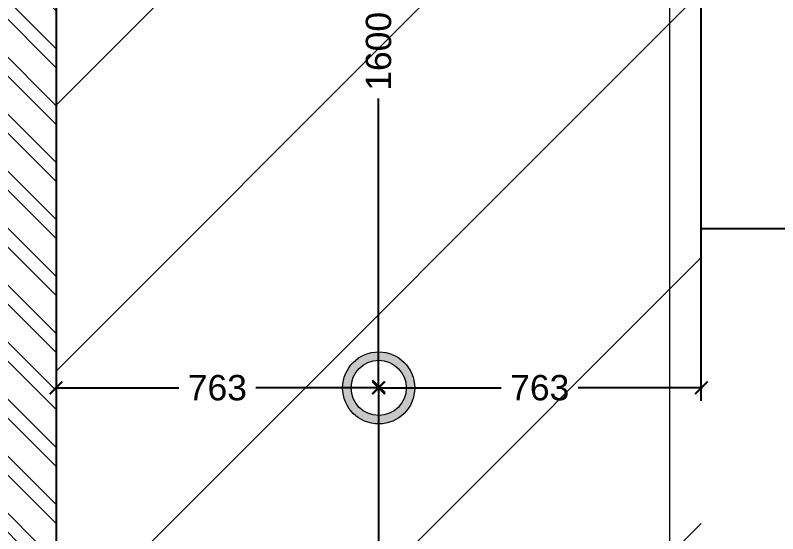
# Model space of a CAD drawing. Header units: millimetres. Extents: x 1464389 to 1998638, y -29162 to 256806.
# Drawn here: x 1722428 to 1724231, y 210721 to 211947 of the extents above; entities that cross this region are included whole.
import ezdxf

# ---------------------------------------------------------------- set-up
doc = ezdxf.new("R2010")
doc.units = ezdxf.units.MM
doc.header["$LTSCALE"] = 15
doc.header["$PDMODE"] = 35
doc.linetypes.add('HIDDEN', pattern=[9.525, 6.35, -3.175])
doc.layers.get('0').update_dxf_attribs({"lineweight": 5})
for name, color, linetype in [('COLUMN', 14, 'Continuous'), ('NEW WALL', 5, 'Continuous'), ('S-beamline-7', 8, 'HIDDEN'), ('S-pchat-9', 9, 'Continuous')]:
    doc.layers.add(name, color=color, linetype=linetype)
doc.layers.add('dimension', color=1, linetype='Continuous', lineweight=25)
doc.layers.add('ledge wall line', color=252, linetype='Continuous', lineweight=13)
doc.styles.add('ARIAL', font='arial.ttf')
doc.dimstyles.new('SC-25', dxfattribs={"dimtxt": 60, "dimasz": 30, "dimexe": 0, "dimexo": 0, "dimgap": 25, "dimtad": 0, "dimdec": 0, "dimzin": 0, "dimdsep": 46, "dimtxsty": 'ARIAL', "dimblk": 'ARCHTICK', "dimcen": 0.09, "dimdle": 3, "dimclrd": 251, "dimclre": 251, "dimclrt": 1, "dimadec": 0, "dimazin": 0, "dimtfac": 1, "dimtdec": 0, "dimtofl": 0, "dimtmove": 0, "dimatfit": 2, "dimfxl": 100, "dimtolj": 1, "dimtzin": 0, "dimarcsym": 0})

# ---------------------------------------------------------------- blocks, each defined once
blk = doc.blocks.new('3rd floor beam')
at = {"layer": 'S-beamline-7', "color": 9, "ltscale": 10, "true_color": 0xc7c8ca}
for points in [[(2198519.2, 738297.4), (2198519.2, 751213.2)], [(2204023.3, 748708.6), (2204023.3, 749158.6), (2198519.2, 749156.3)], [(2198519.2, 748706.3), (2203678.3, 748708.4)]]:
    blk.add_lwpolyline(points, dxfattribs=at)
blk = doc.blocks.new('INTRNAL WALLS')
at = {"layer": 'ledge wall line'}
h = blk.add_hatch(dxfattribs=at)
h.set_pattern_fill('ANSI32', color=256, scale=10, angle=90)
h.paths.add_polyline_path([(881832.9, -153970.1), (884112.1, -153970.1), (884112.1, -153820.1), (881682.9, -153820.1), (881682.9, -157110.1), (881832.9, -157110.1)])
h.paths.add_polyline_path([(882311.7, -149582.3), (883965, -149582.3), (883964.8, -149432.3), (881861.7, -149432.3), (881861.7, -147926.9), (881711.7, -147926.9), (881711.7, -149582.3), (882161.7, -149582.3), (882161.7, -152470.1), (881711.7, -152470.1), (881711.7, -152620.1), (883962.1, -152620.1), (883962.1, -152820.1), (884112.1, -152820.1), (884112.1, -152470.1), (882311.7, -152470.1)])
h.paths.add_polyline_path([(880482.9, -151120.1), (875066.9, -151120.1), (875066.9, -151270.1), (876949.9, -151270.1), (876949.9, -152620.1), (877891.2, -152620.1), (877891.2, -152470.1), (877099.9, -152470.1), (877099.9, -151270.1), (878641.4, -151270.1), (878641.4, -152620.1), (878787.5, -152620.1), (878787.5, -151270.1), (878932.9, -151270.1), (880332.9, -151270.1), (880332.9, -152470.1), (879537.7, -152470.1), (879537.7, -152620.1), (880332.9, -152620.1), (880332.9, -152910.7), (880482.9, -152910.7)])
h.paths.add_polyline_path([(880482.9, -148960.9), (880482.9, -147926.9), (880332.9, -147926.9), (880332.9, -148960.9), (874916.9, -148960.9), (874916.9, -149110.9), (880332.9, -149110.9), (880332.9, -150220.1), (880482.9, -150220.1)])
h.paths.add_polyline_path([(880482.9, -146876.9), (877312.6, -146876.9), (877312.6, -144170.9), (880332.9, -144645.5), (880332.9, -145976.9), (880482.9, -145976.9), (880482.9, -144517.2), (876790.9, -143937), (876790.9, -143774.9), (876640.9, -143774.9), (876640.9, -144065.3), (877162.6, -144147.3), (877162.6, -146876.9), (875066.9, -146876.9), (875066.9, -147026.9), (880482.9, -147026.9)])
h.paths.add_polyline_path([(884112.1, -145078.1), (881711.7, -144708.4), (881711.7, -145076.9), (881861.7, -145076.9), (881861.7, -144883.2), (883962.1, -145206.8), (883962.1, -146876.9), (881711.7, -146876.9), (881711.7, -147026.9), (883962.1, -147026.9), (883967.2, -151569.4), (884117.2, -151569.4)])
h.paths.add_polyline_path([(886926.9, -144297.6), (886776.9, -144274.5), (886776.9, -148282.3), (884114.6, -148282.3), (884114.7, -148432.3), (886926.9, -148432.3)])
h.paths.add_polyline_path([(889910.9, -149432.3), (889910.9, -144757.5), (889760.9, -144734.2), (889760.9, -149432.3), (886221.1, -149432.3), (886221.1, -149582.3), (889760.9, -149582.3), (889760.9, -155900.1), (889910.9, -155900.1)])
h.paths.add_polyline_path([(881637.9, -158065.1), (881682.9, -158065.1), (881682.9, -157965.1), (881537.9, -157965.1), (881537.9, -159250.4), (881637.9, -159250.4)])
h.paths.add_polyline_path([(882036.8, -160000.4), (881537.9, -160000.4), (881537.9, -160100.4), (882036.8, -160100.4)])
h.paths.add_polyline_path([(884112.1, -154870.1), (883962.1, -154870.1), (883962.1, -157860.1), (884112.1, -157860.1)])
h.paths.add_polyline_path([(880782.9, -155840), (880482.9, -155840), (880482.9, -153810.7), (878182.9, -153810.7), (878182.9, -153970.1), (880332.9, -153970.1), (880332.9, -155840), (878332.9, -155840), (878332.9, -154720.1), (878182.9, -154720.1), (878182.9, -155840), (877312.6, -155840), (877162.6, -155840), (877162.6, -157110.2), (877312.6, -157110.2), (877312.6, -155990), (880783, -155987.3)])
h.paths.add_polyline_path([(876412.6, -155840), (875066.9, -155840), (875066.9, -155990), (876412.6, -155990)])
h.paths.add_polyline_path([(876862.6, -157860), (875066.9, -157860), (875066.9, -158010), (876862.6, -158010)])
h.paths.add_polyline_path([(876791.2, -142736.2), (876640.9, -142713.9), (876640.9, -142875.9), (876791.2, -142875.9)])
h.paths.add_polyline_path([(884112.1, -143864.2), (883962.1, -143840.9), (883962.1, -144155.2), (884112.1, -144155.2)])
at = {"layer": 'NEW WALL'}
blk.add_lwpolyline([(889760.9, -149432.3), (889760.9, -144734.2), (889910.9, -144757.5), (889910.9, -149432.3)], dxfattribs=at)
blk = doc.blocks.new('Hanging light')
h = blk.add_hatch(color=30)
h.dxf.hatch_style = 1
h.set_gradient(color1=(242, 103, 34), color2=(255, 255, 0), name='CYLINDER')
h.paths.add_polyline_path([(163326.4, 34665.3, 1), (163155.9, 34665.3, 1)])
h.paths.add_polyline_path([(163175.9, 34665.3, -1), (163306.4, 34665.3, -1)], flags=16)
at = {"color": 3}
for radius in [85.2, 65.2]:
    blk.add_circle((163241.2, 34665.3), radius, dxfattribs=at)
blk = doc.blocks.new('_ArchTick')
at = {"color": 0, "linetype": 'ByBlock', "const_width": 0.15}
blk.add_lwpolyline([(-0.5, -0.5), (0.5, 0.5)], dxfattribs=at)
blk = doc.blocks.new('*D773')
at = {"layer": 'Defpoints', "color": 0, "ltscale": 0.25, "transparency": 16777216}
for p in [(1723287.2, 212657.1), (1723287.2, 212657.1), (1723287.2, 211066.2)]:
    blk.add_point(p, dxfattribs=at)
at = {"layer": 'dimension', "color": 251, "lineweight": -2, "ltscale": 0.25, "transparency": 16777216}
for p, q in [((1723287.2, 212660.1), (1723287.2, 211973.3)), ((1723287.2, 212657.1), (1723287.2, 212657.1)), ((1723287.2, 211063.2), (1723287.2, 211750)), ((1723287.2, 211066.2), (1723287.2, 211066.2))]:
    blk.add_line(p, q, dxfattribs=at)
at = {"layer": 'dimension', "color": 251, "lineweight": -2, "ltscale": 0.25, "transparency": 16777216, "xscale": 30, "yscale": 30, "zscale": 30}
for p, rotation in [((1723287.2, 212657.1), 90), ((1723287.2, 211066.2), 270)]:
    blk.add_blockref('_ArchTick', p, dxfattribs=dict(at, rotation=rotation))
at = {"layer": 'dimension', "color": 1, "ltscale": 0.25, "transparency": 16777216, "insert": (1723287.2, 211861.6), "char_height": 60, "attachment_point": 5, "rotation": 90, "style": 'ARIAL'}
blk.add_mtext('\\A1;1600', dxfattribs=at)
blk = doc.blocks.new('*D777')
at = {"layer": 'Defpoints', "color": 0, "ltscale": 0.25, "transparency": 16777216}
for p in [(1723287.2, 211069.2), (1723287.2, 209556.2), (1723287.2, 209556.2)]:
    blk.add_point(p, dxfattribs=at)
at = {"layer": 'dimension', "color": 251, "lineweight": -2, "ltscale": 0.25, "transparency": 16777216}
for p, q in [((1723287.2, 211072.2), (1723287.2, 210424.4)), ((1723287.2, 211069.2), (1723287.2, 211069.2)), ((1723287.2, 209553.2), (1723287.2, 210200.9)), ((1723287.2, 209556.2), (1723287.2, 209556.2))]:
    blk.add_line(p, q, dxfattribs=at)
at = {"layer": 'dimension', "color": 251, "lineweight": -2, "ltscale": 0.25, "transparency": 16777216, "xscale": 30, "yscale": 30, "zscale": 30}
for p, rotation in [((1723287.2, 211069.2), 90), ((1723287.2, 209556.2), 270)]:
    blk.add_blockref('_ArchTick', p, dxfattribs=dict(at, rotation=rotation))
at = {"layer": 'dimension', "color": 1, "ltscale": 0.25, "transparency": 16777216, "insert": (1723287.2, 210312.7), "char_height": 60, "attachment_point": 5, "rotation": 90, "style": 'ARIAL'}
blk.add_mtext('\\A1;1513', dxfattribs=at)
blk = doc.blocks.new('*D788')
at = {"layer": 'Defpoints', "color": 0, "ltscale": 0.25, "transparency": 16777216}
for p in [(1722524.3, 211066.2), (1723287.2, 211066.2), (1723287.2, 211066.2)]:
    blk.add_point(p, dxfattribs=at)
at = {"layer": 'dimension', "color": 251, "lineweight": -2, "ltscale": 0.25, "transparency": 16777216}
for p, q in [((1722521.3, 211066.2), (1722814.8, 211066.2)), ((1722524.3, 211066.2), (1722524.3, 211066.2)), ((1723290.2, 211066.2), (1722996.8, 211066.2))]:
    blk.add_line(p, q, dxfattribs=at)
at = {"layer": 'dimension', "color": 251, "lineweight": -2, "ltscale": 0.25, "transparency": 16777216, "xscale": 30, "yscale": 30, "zscale": 30, "rotation": 180}
blk.add_blockref('_ArchTick', (1722524.3, 211066.2), dxfattribs=at)
at = {"layer": 'dimension', "color": 251, "lineweight": -2, "ltscale": 0.25, "transparency": 16777216, "xscale": 30, "yscale": 30, "zscale": 30}
blk.add_blockref('_ArchTick', (1723287.2, 211066.2), dxfattribs=at)
at = {"layer": 'dimension', "color": 1, "ltscale": 0.25, "transparency": 16777216, "insert": (1722905.8, 211066.2), "char_height": 60, "attachment_point": 5, "style": 'ARIAL'}
blk.add_mtext('\\A1;763', dxfattribs=at)
blk = doc.blocks.new('*D789')
at = {"layer": 'Defpoints', "color": 0, "ltscale": 0.25, "transparency": 16777216}
for p in [(1723286.2, 211063.2), (1724050.2, 211066.2), (1724050.2, 211066.2)]:
    blk.add_point(p, dxfattribs=at)
at = {"layer": 'dimension', "color": 251, "lineweight": -2, "ltscale": 0.25, "transparency": 16777216}
for p, q in [((1723283.2, 211066.2), (1723577.2, 211066.2)), ((1723286.2, 211063.2), (1723286.2, 211066.2)), ((1724053.2, 211066.2), (1723759.2, 211066.2)), ((1724050.2, 211066.2), (1724050.2, 211066.2))]:
    blk.add_line(p, q, dxfattribs=at)
at = {"layer": 'dimension', "color": 251, "lineweight": -2, "ltscale": 0.25, "transparency": 16777216, "xscale": 30, "yscale": 30, "zscale": 30, "rotation": 180}
blk.add_blockref('_ArchTick', (1723286.2, 211066.2), dxfattribs=at)
at = {"layer": 'dimension', "color": 251, "lineweight": -2, "ltscale": 0.25, "transparency": 16777216, "xscale": 30, "yscale": 30, "zscale": 30}
blk.add_blockref('_ArchTick', (1724050.2, 211066.2), dxfattribs=at)
at = {"layer": 'dimension', "color": 1, "ltscale": 0.25, "transparency": 16777216, "insert": (1723668.2, 211066.2), "char_height": 60, "attachment_point": 5, "style": 'ARIAL'}
blk.add_mtext('\\A1;763', dxfattribs=at)

msp = doc.modelspace()

# ---------------------------------------------------------------- hatches: boundary and pattern name
at = {"true_color": 0x636466}
h = msp.add_hatch(dxfattribs=at)
h.set_pattern_fill('ANSI31', color=251, scale=140)
h.set_pattern_definition([(45, (882263.97, 177990.95), (-314.30896, 314.30896), [])])
h.paths.add_polyline_path([(1722524.3, 204340.5), (1724050.2, 204340.5), (1724050.2, 212657.1), (1722524.3, 212657.1)])

# ---------------------------------------------------------------- linework, layer by layer
at = {"color": 32, "true_color": 0xcd6928}
for points in [[(1723975.2, 212582.4), (1723975.2, 211895.1)], [(1723975.2, 212179.3), (1723975.2, 201833.9)]]:
    msp.add_lwpolyline(points, dxfattribs=at)
at = {"layer": 'S-pchat-9', "ltscale": 0.25}
msp.add_line((1723287.2, 211069.2), (1723287.2, 209556.2), dxfattribs=at)

# ---------------------------------------------------------------- block references
for name, p in [('INTRNAL WALLS', (832613.4, 358934)), ('Hanging light', (1560046.1, 176400.8))]:
    msp.add_blockref(name, p)
at = {"layer": 'COLUMN', "color": 240, "true_color": 0xed1f24}
msp.add_blockref('3rd floor beam', (-474469, -537263.5), dxfattribs=at)

# ---------------------------------------------------------------- dimensions: what is measured, and where the dimension line sits
at = {"layer": 'dimension', "ltscale": 0.25}
dim = msp.add_linear_dim(base=(1723287.2, 212657.1), p1=(1723287.2, 211066.2), p2=(1723287.2, 212657.1), angle=90, text='1600', dimstyle='SC-25', dxfattribs=at)
dim.commit()
dim.dimension.update_dxf_attribs({"geometry": '*D773', "text_midpoint": (1723287.2, 211861.6)})
dim = msp.add_linear_dim(base=(1723287.2, 211066.2), p1=(1722524.3, 211066.2), p2=(1723287.2, 211066.2), dimstyle='SC-25', dxfattribs=at)
dim.commit()
dim.dimension.update_dxf_attribs({"geometry": '*D788', "text_midpoint": (1722905.8, 211066.2)})
dim = msp.add_linear_dim(base=(1724050.2, 211066.2), p1=(1723286.2, 211063.2), p2=(1724050.2, 211066.2), text='763', dimstyle='SC-25', dxfattribs=at)
dim.commit()
dim.dimension.update_dxf_attribs({"geometry": '*D789', "text_midpoint": (1723668.2, 211066.2)})
dim = msp.add_linear_dim(base=(1723287.2, 209556.2), p1=(1723287.2, 211069.2), p2=(1723287.2, 209556.2), angle=90, dimstyle='SC-25', dxfattribs=at)
dim.commit()
dim.dimension.update_dxf_attribs({"geometry": '*D777', "text_midpoint": (1723287.2, 210312.7)})

doc.saveas('drawing.dxf')
